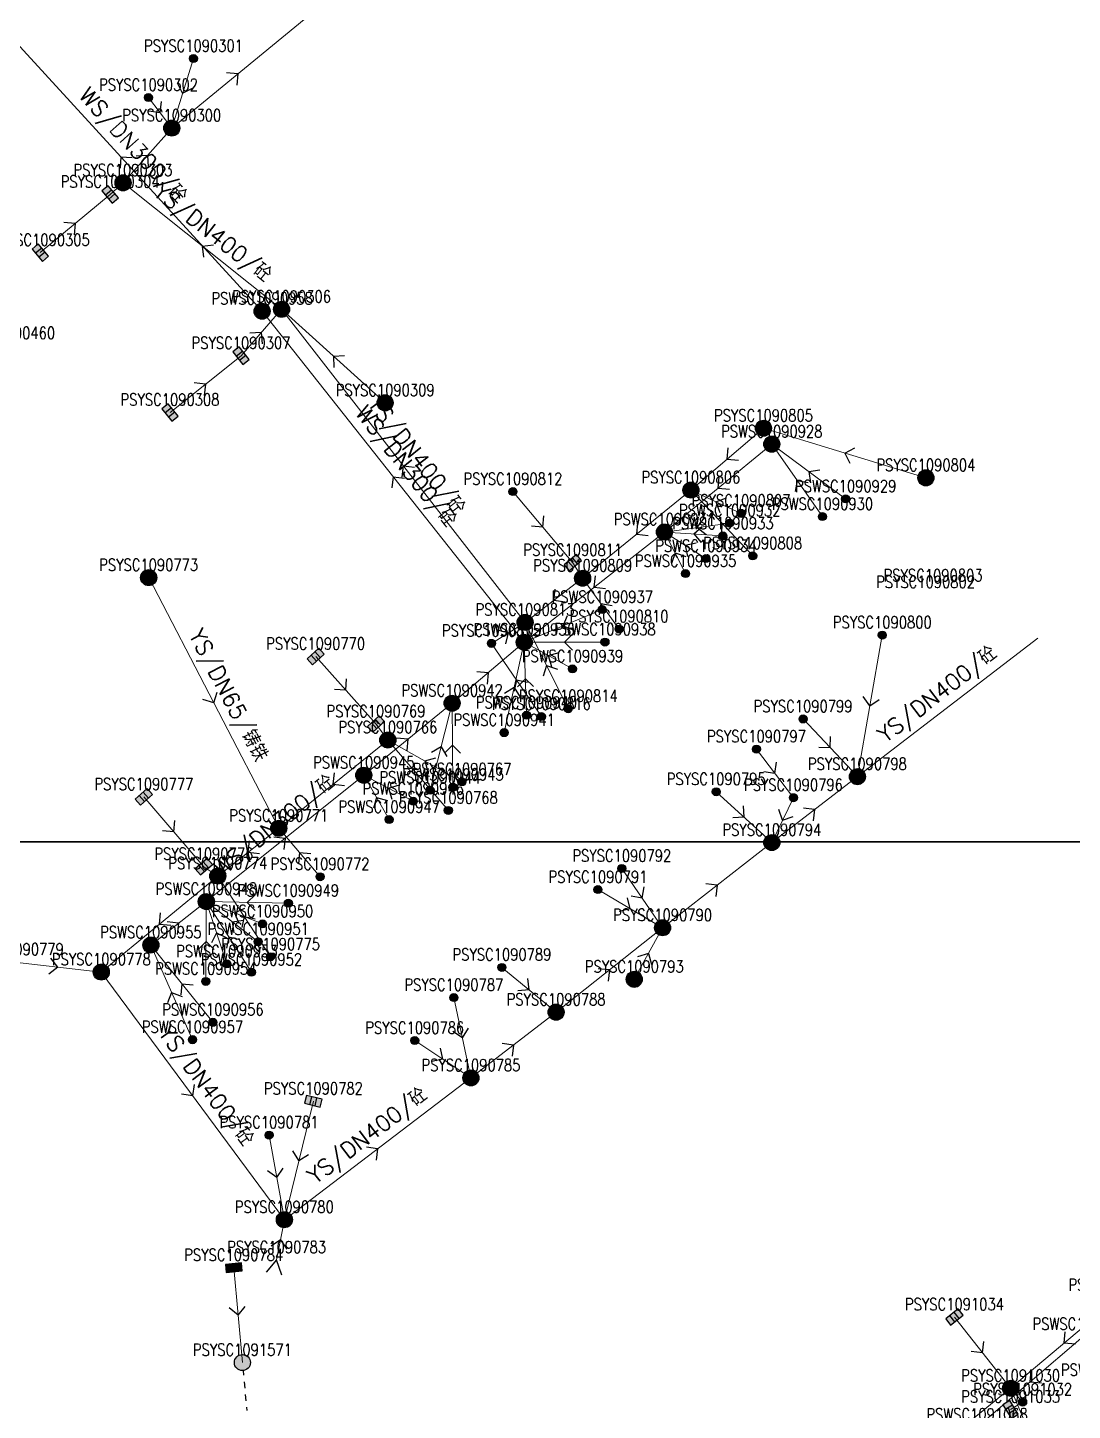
# Model space of a CAD drawing. Extents: x 3276 to 4026, y 1643 to 2176.
# Drawn here: x 3661.4 to 3726.6, y 1857.3 to 1943.6 of the extents above; entities that cross this region are included whole.
import ezdxf
from ezdxf.enums import TextEntityAlignment as Align

# ---------------------------------------------------------------- set-up
doc = ezdxf.new("R2010")
doc.units = 0
doc.linetypes.add('PLine1', pattern=[200, 100, 100])
doc.layers.get('0').update_dxf_attribs({"linetype": 'CONTINUOUS'})
for name, color, linetype, true_color in [('WSANNEXE2', 7, 'CONTINUOUS', 0x7f0000), ('WSLINE', 7, 'CONTINUOUS', 0x7f0000), ('WSPOINT', 7, 'CONTINUOUS', 0x7f0000), ('WSPTEXT', 7, 'CONTINUOUS', 0x7f0000), ('WSZYTEXT', 7, 'CONTINUOUS', 0x7f0000), ('YSANNEXE2', 7, 'CONTINUOUS', 0x7f0000), ('YSLINE', 7, 'CONTINUOUS', 0x7f0000), ('YSPOINT', 7, 'CONTINUOUS', 0x7f0000), ('YSPTEXT', 7, 'CONTINUOUS', 0x7f0000), ('YSZYTEXT', 7, 'CONTINUOUS', 0x7f0000)]:
    doc.layers.add(name, color=color, linetype=linetype, true_color=true_color)
doc.layers.add('接图表', color=7, linetype='CONTINUOUS')
doc.styles.add('bztxt', font='Romans.shx', dxfattribs={"bigfont": 'hztxt.shx'})
doc.styles.add('pltxt', font='romans.shx', dxfattribs={"width": 0.8, "height": 0.75, "bigfont": 'hztxt.shx'})

# ---------------------------------------------------------------- blocks, each defined once
blk = doc.blocks.new('4301')
blk.add_hatch(color=255).paths.add_polyline_path([(-0.5, 0, 1), (0.5, 0, 1)])
for p, q in [((-0.5, 0), (0.5, 0)), ((0, 0.5), (0, -0.5))]:
    blk.add_line(p, q)
blk.add_circle((0, 0), 0.5)
blk = doc.blocks.new('4414')
blk.add_hatch(color=255).paths.add_polyline_path([(0.25, 0, 1), (-0.25, 0, 1)])
blk.add_circle((0, 0), 0.25)
blk = doc.blocks.new('4323')
blk.add_hatch(color=256).paths.add_polyline_path([(-0.25, 0, 1), (0.25, 0, 1)])
blk.add_circle((0, 0), 0.25)
blk = doc.blocks.new('4302')
blk.add_hatch(color=255).paths.add_polyline_path([(-0.25, 0.5), (-0.25, -0.5), (0.25, -0.5), (0.25, 0.5)])
for p, q in [((-0.25, 0.1665), (0.25, 0.1665)), ((-0.25, -0.1665), (0.25, -0.1665))]:
    blk.add_line(p, q)
blk.add_lwpolyline([(0.25, -0.5), (0.25, 0.5), (-0.25, 0.5), (-0.25, -0.5)], close=True)
blk = doc.blocks.new('4308')
blk.add_hatch(color=255).paths.add_polyline_path([(-0.5, 0, 1), (0.5, 0, 1)])
for p, q in [((-0.5, 0), (0.5, 0)), ((0, 0.5), (0, -0.5))]:
    blk.add_line(p, q)
blk.add_circle((0, 0), 0.5)
blk = doc.blocks.new('4404')
for p, q in [((0.866, 0.5), (0, 0)), ((0, 0), (0.866, -0.5))]:
    blk.add_line(p, q)
blk = doc.blocks.new('4411')
blk.add_hatch(color=255).paths.add_polyline_path([(0.25, 0, 1), (-0.25, 0, 1)])
blk.add_circle((0, 0), 0.25)
blk = doc.blocks.new('4413')
h = blk.add_hatch(color=255)
edge = h.paths.add_edge_path()
edge.add_arc((0, 0), 0.5, 0, 360)
for p, q in [((0.5, 0), (0.8, 0)), ((1.2, 0), (1.6, 0)), ((2, 0), (2.4, 0)), ((2.8, 0), (3, 0))]:
    blk.add_line(p, q)
blk.add_circle((0, 0), 0.5)
blk.add_circle((0, 0), 0.5)
blk = doc.blocks.new('lx')
for q in [(-0.5, 0.5), (-0.5, -0.5)]:
    blk.add_line((0, 0), q)

msp = doc.modelspace()

# ---------------------------------------------------------------- linework, layer by layer
at = {"layer": 'WSLINE', "linetype": 'PLine1', "lineweight": 20, "ltscale": 0.5}
for p, q in [((3676.026, 1925.933, 1890.79), (3658.394, 1945.194, 1890.54)), ((3692.383, 1905.277, 1890.94), (3676.026, 1925.933, 1890.8)), ((3707.831, 1917.638, 1891.08), (3701.134, 1912.154, 1891.05)), ((3712.441, 1914.22, 1891.35), (3707.831, 1917.638, 1891.2)), ((3710.991, 1913.117, 1891.35), (3707.831, 1917.638, 1891.19)), ((3701.134, 1912.154, 1891.06), (3692.383, 1905.277, 1890.97)), ((3705.205, 1912.715, 1891.36), (3701.134, 1912.154, 1891.2)), ((3704.78, 1911.91, 1891.44), (3701.134, 1912.154, 1891.17)), ((3703.723, 1910.5, 1891.33), (3701.134, 1912.154, 1891.12)), ((3702.453, 1909.561, 1891.32), (3701.134, 1912.154, 1891.13)), ((3697.256, 1907.312, 1891.38), (3692.383, 1905.277, 1891.22)), ((3687.887, 1901.475, 1891.11), (3692.383, 1905.277, 1890.97)), ((3691.13, 1899.637, 1891.37), (3692.383, 1905.277, 1891.21)), ((3697.423, 1905.286, 1891.38), (3692.383, 1905.277, 1891.2)), ((3695.394, 1903.615, 1891.39), (3692.383, 1905.277, 1891.22)), ((3692.527, 1900.726, 1891.38), (3692.383, 1905.277, 1891.19)), ((3682.373, 1896.981, 1891.04), (3687.887, 1901.475, 1891.13)), ((3686.508, 1896.047, 1891.47), (3687.887, 1901.475, 1891.35)), ((3687.939, 1896.227, 1891.4), (3687.887, 1901.475, 1891.32)), ((3672.548, 1889.096, 1891.11), (3682.373, 1896.981, 1891.05)), ((3685.459, 1895.353, 1891.52), (3682.373, 1896.981, 1891.36)), ((3683.954, 1894.214, 1891.35), (3682.373, 1896.981, 1891.22)), ((3669.087, 1886.385, 1891.09), (3672.548, 1889.096, 1891.12)), ((3672.516, 1884.114, 1891.54), (3672.548, 1889.096, 1891.32)), ((3677.666, 1888.989, 1891.33), (3672.548, 1889.096, 1891.22)), ((3676.057, 1887.702, 1891.36), (3672.548, 1889.096, 1891.21)), ((3675.784, 1886.589, 1891.45), (3672.548, 1889.096, 1891.3)), ((3675.363, 1884.683, 1891.52), (3672.548, 1889.096, 1891.36)), ((3673.828, 1885.203, 1891.5), (3672.548, 1889.096, 1891.33)), ((3672.962, 1881.561, 1891.35), (3669.087, 1886.385, 1891.21)), ((3671.682, 1880.479, 1891.41), (3669.087, 1886.385, 1891.26)), ((3727.265, 1861.948, 1890.84), (3720.642, 1856.295, 1890.83))]:
    msp.add_line(p, q, dxfattribs=at)
at = {"layer": 'YSLINE', "linetype": 'PLine1', "lineweight": 20, "ltscale": 0.5}
for p, q in [((3670.39, 1937.359, 1890.82), (3678.645, 1944.129, 1890.93)), ((3671.746, 1941.699, 1891.86), (3670.39, 1937.359, 1891.4)), ((3668.94, 1939.266, 1891.79), (3670.39, 1937.359, 1891.31)), ((3667.35, 1933.943, 1890.8), (3670.39, 1937.359, 1890.82)), ((3666.547, 1933.222, 1891.38), (3667.35, 1933.943, 1891.35)), ((3677.242, 1926.053, 1890.86), (3667.35, 1933.943, 1890.84)), ((3662.189, 1929.588, 1891.39), (3666.547, 1933.222, 1891.39)), ((3674.712, 1923.158, 1891.46), (3677.242, 1926.053, 1891.28)), ((3683.706, 1920.216, 1887.92), (3677.242, 1926.053, 1891.17)), ((3692.436, 1906.516, 1890.94), (3677.242, 1926.053, 1890.83)), ((3670.282, 1919.617, 1891.48), (3674.712, 1923.158, 1891.45)), ((3707.312, 1918.633, 1890.97), (3702.782, 1914.769, 1890.99)), ((3717.447, 1915.537, 1891.07), (3707.312, 1918.633, 1890.98)), ((3691.68, 1914.678, 1891.43), (3695.415, 1910.241, 1891.43)), ((3702.782, 1914.769, 1890.98), (3696.03, 1909.272, 1891.05)), ((3705.912, 1913.321, 1891.45), (3702.782, 1914.769, 1891.31)), ((3706.64, 1910.668, 1891.54), (3702.782, 1914.769, 1891.42)), ((3695.415, 1910.241, 1891.43), (3696.03, 1909.272, 1891.46)), ((3668.951, 1909.309, 1887.51), (3677.067, 1893.669, 1891.47)), ((3696.03, 1909.272, 1891.04), (3692.436, 1906.516, 1890.93)), ((3698.305, 1906.098, 1891.54), (3696.03, 1909.272, 1891.37)), ((3690.337, 1905.209, 1891.39), (3692.436, 1906.516, 1891.28)), ((3695.132, 1901.129, 1891.39), (3692.436, 1906.516, 1891.27)), ((3693.452, 1900.642, 1891.53), (3690.337, 1905.209, 1891.39)), ((3714.726, 1905.721, 1891.93), (3713.173, 1896.89, 1891.6)), ((3713.173, 1896.89, 1890.97), (3724.43, 1905.534, 1890.98)), ((3679.371, 1904.395, 1891.45), (3683.136, 1900.176, 1891.48)), ((3683.136, 1900.176, 1891.47), (3683.873, 1899.177, 1891.47)), ((3709.782, 1900.489, 1891.62), (3713.173, 1896.89, 1891.26)), ((3683.873, 1899.177, 1891.18), (3677.067, 1893.669, 1891.15)), ((3688.497, 1896.564, 1891.46), (3683.873, 1899.177, 1891.44)), ((3687.649, 1894.783, 1892.24), (3683.873, 1899.177, 1891.35)), ((3706.875, 1898.608, 1891.8), (3709.182, 1895.579, 1891.25)), ((3707.834, 1892.78, 1890.93), (3713.173, 1896.89, 1890.96)), ((3668.648, 1895.631, 1891.46), (3672.392, 1891.274, 1891.48)), ((3704.362, 1895.947, 1891.5), (3707.834, 1892.78, 1891.03)), ((3709.182, 1895.579, 1891.25), (3707.834, 1892.78, 1891.26)), ((3677.067, 1893.669, 1891.14), (3673.263, 1890.689, 1891.1)), ((3679.647, 1890.647, 1891.65), (3677.067, 1893.669, 1891.5)), ((3701.016, 1887.46, 1890.9), (3707.834, 1892.78, 1890.93)), ((3672.392, 1891.274, 1891.47), (3673.263, 1890.689, 1891.48)), ((3673.263, 1890.689, 1891.09), (3665.994, 1884.7, 1891.1)), ((3676.552, 1885.648, 1891.6), (3673.263, 1890.689, 1891.36)), ((3698.474, 1891.162, 1891.5), (3701.016, 1887.46, 1891.11)), ((3696.983, 1889.842, 1891.61), (3701.016, 1887.46, 1891.24)), ((3694.374, 1882.195, 1890.88), (3701.016, 1887.46, 1890.91)), ((3699.249, 1884.244, 1887.42), (3701.016, 1887.46, 1891.16)), ((3660.569, 1885.323, 1891.2), (3665.994, 1884.7, 1891.16)), ((3665.994, 1884.7, 1891.08), (3677.417, 1869.245, 1890.96)), ((3690.993, 1884.99, 1891.65), (3694.374, 1882.195, 1891.18)), ((3687.994, 1883.105, 1891.66), (3689.06, 1878.092, 1891.15)), ((3689.06, 1878.092, 1890.92), (3694.374, 1882.195, 1890.89)), ((3685.555, 1880.426, 1891.64), (3689.06, 1878.092, 1891.2)), ((3677.417, 1869.245, 1890.97), (3689.06, 1878.092, 1890.92)), ((3679.229, 1876.637, 1891.57), (3677.417, 1869.245, 1891.11)), ((3676.463, 1874.522, 1891.82), (3677.417, 1869.245, 1891.37)), ((3676.935, 1866.737, 1891.31), (3677.417, 1869.245, 1891.35)), ((3674.258, 1866.251, 1891.57), (3674.797, 1860.331, 1891.46)), ((3729.427, 1864.384, 1890.85), (3722.734, 1858.724, 1890.88)), ((3719.23, 1863.171, 1891.44), (3722.734, 1858.724, 1891.39)), ((3722.734, 1858.724, 1890.9), (3717.587, 1854.553, 1890.86)), ((3724.237, 1855.191, 1891.39), (3722.734, 1858.724, 1891.19)), ((3723.485, 1857.864, 1891.53), (3722.734, 1858.724, 1891.49)), ((3722.732, 1857.404, 1891.56), (3723.485, 1857.864, 1891.49))]:
    msp.add_line(p, q, dxfattribs=at)
at = {"layer": '接图表'}
for points in [[(3525.776, 1892.825), (3775.776, 1892.825), (3775.776, 2142.825), (3525.776, 2142.825)], [(3525.775, 1642.825), (3775.775, 1642.825), (3775.775, 1892.825), (3525.775, 1892.825)]]:
    msp.add_lwpolyline(points, close=True, dxfattribs=at)

# ---------------------------------------------------------------- block references
at = {"layer": 'WSANNEXE2', "linetype": 'PLine1'}
for p, rotation in [((3667.21, 1935.563, 1890.79), 132.4815212766648), ((3710.136, 1915.929, 1891.35), 143.4561577722637), ((3684.204, 1915.605, 1890.94), 128.3843298385481), ((3704.482, 1914.896, 1891.08), 219.3293141243699), ((3709.411, 1915.377, 1891.35), 124.9612287799315), ((3703.169, 1912.434, 1891.36), 187.8600063731805), ((3702.957, 1912.032, 1891.44), 176.1843002860286), ((3701.793, 1910.857, 1891.32), 116.9700186016261), ((3702.428, 1911.327, 1891.33), 147.4381122192519), ((3696.758, 1908.715, 1891.06), 218.1782120501323), ((3694.819, 1906.294, 1891.38), 202.680696300468), ((3694.903, 1905.281, 1891.38), 180.1155803794415), ((3693.888, 1904.446, 1891.39), 151.1134829150768), ((3690.135, 1903.376, 1891.11), 40.22217847144919), ((3691.756, 1902.457, 1891.37), 77.4801261297757), ((3692.455, 1903.001, 1891.38), 91.81907690076646), ((3685.13, 1899.228, 1891.04), 39.18348211513329), ((3687.197, 1898.761, 1891.47), 75.75098238816261), ((3687.913, 1898.851, 1891.4), 90.57437009235322), ((3683.916, 1896.167, 1891.52), 152.1976025952421), ((3683.163, 1895.597, 1891.35), 119.7514716976502), ((3677.46, 1893.038, 1891.11), 38.75144906717353), ((3675.107, 1889.042, 1891.33), 178.8154851301541), ((3674.302, 1888.399, 1891.36), 158.3455111693567), ((3670.817, 1887.74, 1891.09), 38.07438933067014), ((3674.166, 1887.842, 1891.45), 142.2447498019227), ((3673.188, 1887.149, 1891.5), 108.20859081412), ((3673.955, 1886.889, 1891.52), 122.5423429614572), ((3672.532, 1886.605, 1891.54), 89.63858962272518), ((3670.384, 1883.432, 1891.41), 113.7282795299603), ((3671.024, 1883.973, 1891.35), 128.783538272065), ((3723.953, 1859.121, 1890.84), 220.498346571935)]:
    msp.add_blockref('lx', p, dxfattribs=dict(at, rotation=rotation))
at = {"layer": 'WSPOINT', "linetype": 'PLine1'}
for name, p in [('4301', (3676.026, 1925.933, 1891.809)), ('4301', (3707.831, 1917.638, 1891.878)), ('4414', (3712.441, 1914.22, 1891.878)), ('4414', (3705.205, 1912.715, 1891.816)), ('4414', (3710.991, 1913.117, 1891.878)), ('4301', (3701.134, 1912.154, 1891.869)), ('4414', (3704.78, 1911.91, 1891.891)), ('4414', (3703.723, 1910.5, 1891.878)), ('4414', (3702.453, 1909.561, 1891.852)), ('4414', (3697.256, 1907.312, 1891.839)), ('4301', (3692.383, 1905.277, 1891.879)), ('4414', (3697.423, 1905.286, 1891.835)), ('4414', (3695.394, 1903.615, 1891.838)), ('4301', (3687.887, 1901.475, 1891.94)), ('4414', (3692.527, 1900.726, 1891.839)), ('4414', (3691.13, 1899.637, 1891.839)), ('4301', (3682.373, 1896.981, 1891.918)), ('4414', (3687.939, 1896.227, 1891.829)), ('4414', (3685.459, 1895.353, 1891.857)), ('4414', (3686.508, 1896.047, 1891.833)), ('4414', (3683.954, 1894.214, 1891.832)), ('4301', (3672.548, 1889.096, 1891.99)), ('4414', (3677.666, 1888.989, 1891.954)), ('4414', (3676.057, 1887.702, 1891.986)), ('4301', (3669.087, 1886.385, 1892.021)), ('4414', (3675.784, 1886.589, 1891.993)), ('4414', (3673.828, 1885.203, 1891.994)), ('4414', (3672.516, 1884.114, 1891.993)), ('4414', (3675.363, 1884.683, 1891.996)), ('4414', (3672.962, 1881.561, 1892.01)), ('4414', (3671.682, 1880.479, 1892.009))]:
    msp.add_blockref(name, p, dxfattribs=at)
at = {"layer": 'YSANNEXE2', "linetype": 'PLine1'}
for p, rotation in [((3674.517, 1940.744, 1890.82), 39.35838656761671), ((3671.068, 1939.529, 1891.86), 252.6675926991176), ((3669.665, 1938.312, 1891.79), 307.2704144814842), ((3668.87, 1935.651, 1890.8), 48.33672397892934), ((3664.368, 1931.405, 1891.39), 39.82660423087037), ((3672.296, 1929.998, 1890.86), 141.4340564654245), ((3675.977, 1924.605, 1891.46), 48.85272070150457), ((3680.474, 1923.134, 1887.92), 137.9280838339689), ((3672.497, 1921.387, 1891.48), 38.63898743283291), ((3705.047, 1916.701, 1890.97), 220.4797591704202), ((3712.379, 1917.085, 1891.07), 163.0253497280102), ((3684.839, 1916.284, 1890.94), 127.8817634054475), ((3704.347, 1914.045, 1891.45), 155.185234353427), ((3693.547, 1912.459, 1891.43), 310.1130109609304), ((3704.711, 1912.718, 1891.54), 133.2610341232046), ((3699.406, 1912.02, 1890.98), 219.1661825558054), ((3694.233, 1907.894, 1891.04), 217.498223410157), ((3697.167, 1907.685, 1891.54), 125.6407391809347), ((3691.386, 1905.862, 1891.39), 31.9119420056293), ((3693.784, 1903.822, 1891.39), 116.5949070043766), ((3681.253, 1902.285, 1891.45), 311.7684168374436), ((3691.894, 1902.925, 1891.53), 124.3057638465658), ((3673.009, 1901.489, 1887.51), 297.4478734992335), ((3713.949, 1901.305, 1891.93), 260.0452289138386), ((3711.477, 1898.689, 1891.62), 313.3186419492366), ((3686.185, 1897.87, 1891.46), 150.5405073591207), ((3685.761, 1896.98, 1892.24), 130.6838620518217), ((3708.028, 1897.093, 1891.8), 307.3168942040489), ((3680.47, 1896.423, 1891.18), 218.9988897608004), ((3706.098, 1894.363, 1891.5), 317.6537532047601), ((3708.508, 1894.179, 1891.25), 244.3025015780207), ((3710.503, 1894.835, 1890.93), 37.59210015815024), ((3670.52, 1893.452, 1891.46), 310.6955785039209), ((3675.165, 1892.179, 1891.14), 218.0907123840551), ((3678.357, 1892.158, 1891.65), 130.4982983667306), ((3704.425, 1890.12, 1890.9), 37.96726660730683), ((3699.745, 1889.311, 1891.5), 304.4980957471697), ((3698.999, 1888.651, 1891.61), 329.4570069292207), ((3669.628, 1887.694, 1891.09), 219.5016103698547), ((3674.907, 1888.168, 1891.6), 123.1315045517009), ((3700.132, 1885.852, 1887.42), 61.21834192864871), ((3663.281, 1885.011, 1891.2), 353.474959947557), ((3697.695, 1884.827, 1890.88), 38.40609053436942), ((3692.683, 1883.592, 1891.65), 320.4437952122972), ((3688.527, 1880.598, 1891.66), 282.0257369746959), ((3691.717, 1880.143, 1890.92), 37.67491473270668), ((3687.307, 1879.259, 1891.64), 326.3641605823047), ((3671.705, 1876.972, 1891.08), 306.4911838598761), ((3683.238, 1873.668, 1890.97), 37.23233553224978), ((3678.323, 1872.941, 1891.57), 256.2455538823269), ((3676.94, 1871.883, 1891.82), 280.2681511258239), ((3677.176, 1867.991, 1891.31), 79.1270798896591), ((3674.527, 1863.291, 1891.57), 275.2225543266224), ((3726.08, 1861.554, 1890.85), 220.2360747866267), ((3720.982, 1860.947, 1891.44), 308.2589391376394)]:
    msp.add_blockref('lx', p, dxfattribs=dict(at, rotation=rotation))
at = {"layer": 'YSPOINT', "linetype": 'PLine1'}
for name, p in [('4414', (3671.746, 1941.699, 1892.245)), ('4323', (3668.94, 1939.266, 1892.263)), ('4301', (3670.39, 1937.359, 1891.904)), ('4301', (3667.35, 1933.943, 1891.827)), ('4301', (3677.242, 1926.053, 1891.854)), ('4308', (3683.706, 1920.216, 1891.847)), ('4301', (3707.312, 1918.633, 1891.878)), ('4301', (3717.447, 1915.537, 1891.878)), ('4414', (3691.68, 1914.678, 1891.705)), ('4301', (3702.782, 1914.769, 1891.876)), ('4414', (3705.912, 1913.321, 1891.856)), ('4323', (3706.64, 1910.668, 1891.877)), ('4308', (3668.951, 1909.309, 1891.98)), ('4301', (3696.03, 1909.272, 1891.823)), ('4301', (3692.436, 1906.516, 1891.861)), ('4323', (3698.305, 1906.098, 1891.856)), ('4414', (3714.726, 1905.721, 1892.213)), ('4411', (3690.337, 1905.209, 1891.823)), ('4414', (3693.452, 1900.642, 1891.816)), ('4323', (3695.132, 1901.129, 1891.843)), ('4323', (3709.782, 1900.489, 1892.188)), ('4301', (3683.873, 1899.177, 1891.927)), ('4414', (3706.875, 1898.608, 1892.205)), ('4301', (3713.173, 1896.89, 1891.999)), ('4414', (3688.497, 1896.564, 1891.847)), ('4323', (3704.362, 1895.947, 1892.164)), ('4411', (3709.182, 1895.579, 1891.736)), ('4323', (3687.649, 1894.783, 1892.691)), ('4301', (3677.067, 1893.669, 1891.833)), ('4301', (3707.834, 1892.78, 1891.828)), ('4323', (3698.474, 1891.162, 1892.17)), ('4301', (3673.263, 1890.689, 1891.908)), ('4323', (3679.647, 1890.647, 1891.913)), ('4323', (3696.983, 1889.842, 1892.135)), ('4301', (3701.016, 1887.46, 1891.911)), ('4301', (3665.994, 1884.7, 1892.109)), ('4323', (3676.552, 1885.648, 1891.999)), ('4323', (3690.993, 1884.99, 1892.137)), ('4308', (3699.249, 1884.244, 1891.835)), ('4414', (3687.994, 1883.105, 1892.198)), ('4301', (3694.374, 1882.195, 1891.825)), ('4323', (3685.555, 1880.426, 1892.144)), ('4301', (3689.06, 1878.092, 1891.838)), ('4323', (3676.463, 1874.522, 1892.183)), ('4301', (3677.417, 1869.245, 1891.881)), ('4301', (3722.734, 1858.724, 1891.783)), ('4411', (3723.485, 1857.864, 1891.783))]:
    msp.add_blockref(name, p, dxfattribs=at)
for name, p, rotation in [('4302', (3666.547, 1933.222, 1891.605), 39.82660423087037), ('4302', (3662.189, 1929.588, 1891.59), 219.8266042308704), ('4302', (3674.712, 1923.158, 1891.632), 38.63898743283291), ('4302', (3670.282, 1919.617, 1891.656), 218.6389874328329), ('4302', (3695.415, 1910.241, 1891.731), 310.1130109609304), ('4302', (3679.371, 1904.395, 1891.681), 131.7684168374436), ('4302', (3683.136, 1900.176, 1891.743), 311.7684168374436), ('4302', (3668.648, 1895.631, 1891.727), 130.6955785039209), ('4302', (3672.392, 1891.274, 1891.764), 310.6955785039209), ('4302', (3679.229, 1876.637, 1892.197), 76.2455538823269), ('4302', (3674.258, 1866.251, 1891.802), 95.22255432662239), ('4404', (3676.935, 1866.737, 1891.753), 259.1270798896591), ('4302', (3719.23, 1863.171, 1891.782), 128.2589391376394), ('4413', (3674.797, 1860.331, 1891.807), 275.2225543266224), ('4302', (3722.732, 1857.404, 1891.786), 211.4226457720727)]:
    msp.add_blockref(name, p, dxfattribs=dict(at, rotation=rotation))

# ---------------------------------------------------------------- texts
at = {"layer": 'WSPTEXT', "linetype": 'PLine1', "style": 'pltxt', "width": 0.8}
for s, p in [('PSWSC1090958', (3676.026, 1926.733, 1891.809)), ('PSWSC1090928', (3707.831, 1918.438, 1891.878)), ('PSWSC1090929', (3712.441, 1915.02, 1891.878)), ('PSWSC1090932', (3705.205, 1913.515, 1891.816)), ('PSWSC1090930', (3710.991, 1913.917, 1891.878)), ('PSWSC1090931', (3701.134, 1912.954, 1891.869)), ('PSWSC1090933', (3704.78, 1912.71, 1891.891)), ('PSWSC1090934', (3703.723, 1911.3, 1891.878)), ('PSWSC1090935', (3702.453, 1910.361, 1891.852)), ('PSWSC1090937', (3697.256, 1908.112, 1891.839)), ('PSWSC1090936', (3692.383, 1906.077, 1891.879)), ('PSWSC1090938', (3697.423, 1906.086, 1891.835)), ('PSWSC1090939', (3695.394, 1904.415, 1891.838)), ('PSWSC1090942', (3687.887, 1902.275, 1891.94)), ('PSWSC1090940', (3692.527, 1901.526, 1891.839)), ('PSWSC1090941', (3691.13, 1900.437, 1891.839)), ('PSWSC1090945', (3682.373, 1897.781, 1891.918)), ('PSWSC1090943', (3687.939, 1897.027, 1891.829)), ('PSWSC1090946', (3685.459, 1896.153, 1891.857)), ('PSWSC1090944', (3686.508, 1896.847, 1891.833)), ('PSWSC1090947', (3683.954, 1895.014, 1891.832)), ('PSWSC1090948', (3672.548, 1889.896, 1891.99)), ('PSWSC1090949', (3677.666, 1889.789, 1891.954)), ('PSWSC1090950', (3676.057, 1888.502, 1891.986)), ('PSWSC1090951', (3675.784, 1887.389, 1891.993)), ('PSWSC1090955', (3669.087, 1887.185, 1892.021)), ('PSWSC1090953', (3673.828, 1886.003, 1891.994)), ('PSWSC1090954', (3672.516, 1884.914, 1891.993)), ('PSWSC1090952', (3675.363, 1885.483, 1891.996)), ('PSWSC1090956', (3672.962, 1882.361, 1892.01)), ('PSWSC1090957', (3671.682, 1881.279, 1892.009)), ('PSWSC1091072', (3727.265, 1862.748, 1891.76)), ('PSWSC1091073', (3729.04, 1859.879, 1891.773)), ('PSWSC1091068', (3720.642, 1857.095, 1891.796))]:
    msp.add_text(s, height=0.75, dxfattribs=at).set_placement(p, align=Align.MIDDLE_CENTER)
at = {"layer": 'WSZYTEXT', "linetype": 'PLine1', "style": 'bztxt'}
for rotation, p in [(312.49478, (3667.948, 1936.238)), (308.39759, (3684.988, 1916.225)), (38.75145, (3676.835, 1893.818))]:
    msp.add_text('WS/DN300/砼', height=1, rotation=rotation, dxfattribs=at).set_placement(p, align=Align.MIDDLE)
at = {"layer": 'YSPTEXT', "linetype": 'PLine1', "style": 'pltxt', "width": 0.8}
for s, p in [('PSYSC1090301', (3671.746, 1942.499, 1892.245)), ('PSYSC1090302', (3668.94, 1940.066, 1892.263)), ('PSYSC1090300', (3670.39, 1938.159, 1891.904)), ('PSYSC1090304', (3666.547, 1934.022, 1891.605)), ('PSYSC1090303', (3667.35, 1934.743, 1891.827)), ('PSYSC1090305', (3662.189, 1930.388, 1891.59)), ('PSYSC1090306', (3677.242, 1926.853, 1891.854)), ('PSYSC1090460', (3660.027, 1924.576, 1892.014)), ('PSYSC1090307', (3674.712, 1923.958, 1891.632)), ('PSYSC1090308', (3670.282, 1920.417, 1891.656)), ('PSYSC1090309', (3683.706, 1921.016, 1891.847)), ('PSYSC1090805', (3707.312, 1919.433, 1891.878)), ('PSYSC1090804', (3717.447, 1916.337, 1891.878)), ('PSYSC1090812', (3691.68, 1915.478, 1891.705)), ('PSYSC1090806', (3702.782, 1915.569, 1891.876)), ('PSYSC1090807', (3705.912, 1914.121, 1891.856)), ('PSYSC1090811', (3695.415, 1911.041, 1891.731)), ('PSYSC1090808', (3706.64, 1911.468, 1891.877)), ('PSYSC1090773', (3668.951, 1910.109, 1891.98)), ('PSYSC1090809', (3696.03, 1910.072, 1891.823)), ('PSYSC1090802', (3717.426, 1909.041, 1891.809)), ('PSYSC1090803', (3717.895, 1909.453, 1891.815)), ('PSYSC1090813', (3692.436, 1907.316, 1891.861)), ('PSYSC1090810', (3698.305, 1906.898, 1891.856)), ('PSYSC1090800', (3714.726, 1906.521, 1892.213)), ('PSYSC1090815', (3690.337, 1906.009, 1891.823)), ('PSYSC1090770', (3679.371, 1905.195, 1891.681)), ('PSYSC1090816', (3693.452, 1901.442, 1891.816)), ('PSYSC1090814', (3695.132, 1901.929, 1891.843)), ('PSYSC1090799', (3709.782, 1901.289, 1892.188)), ('PSYSC1090769', (3683.136, 1900.976, 1891.743)), ('PSYSC1090766', (3683.873, 1899.977, 1891.927)), ('PSYSC1090797', (3706.875, 1899.408, 1892.205)), ('PSYSC1090767', (3688.497, 1897.364, 1891.847)), ('PSYSC1090798', (3713.173, 1897.69, 1891.999)), ('PSYSC1090777', (3668.648, 1896.431, 1891.727)), ('PSYSC1090795', (3704.362, 1896.747, 1892.164)), ('PSYSC1090796', (3709.182, 1896.379, 1891.736)), ('PSYSC1090768', (3687.649, 1895.583, 1892.691)), ('PSYSC1090771', (3677.067, 1894.469, 1891.833)), ('PSYSC1090794', (3707.834, 1893.58, 1891.828)), ('PSYSC1090776', (3672.392, 1892.074, 1891.764)), ('PSYSC1090792', (3698.474, 1891.962, 1892.17)), ('PSYSC1090774', (3673.263, 1891.489, 1891.908)), ('PSYSC1090772', (3679.647, 1891.447, 1891.913)), ('PSYSC1090791', (3696.983, 1890.642, 1892.135)), ('PSYSC1090790', (3701.016, 1888.26, 1891.911)), ('PSYSC1090779', (3660.569, 1886.123, 1891.854)), ('PSYSC1090775', (3676.552, 1886.448, 1891.999)), ('PSYSC1090789', (3690.993, 1885.79, 1892.137)), ('PSYSC1090778', (3665.994, 1885.5, 1892.109)), ('PSYSC1090793', (3699.249, 1885.044, 1891.835)), ('PSYSC1090787', (3687.994, 1883.905, 1892.198)), ('PSYSC1090788', (3694.374, 1882.995, 1891.825)), ('PSYSC1090786', (3685.555, 1881.226, 1892.144)), ('PSYSC1090785', (3689.06, 1878.892, 1891.838)), ('PSYSC1090782', (3679.229, 1877.437, 1892.197)), ('PSYSC1090781', (3676.463, 1875.322, 1892.183)), ('PSYSC1090780', (3677.417, 1870.045, 1891.881)), ('PSYSC1090783', (3676.935, 1867.537, 1891.753)), ('PSYSC1090784', (3674.258, 1867.051, 1891.802)), ('PSYSC1091035', (3729.427, 1865.184, 1891.744)), ('PSYSC1091034', (3719.23, 1863.971, 1891.782)), ('PSYSC1091571', (3674.797, 1861.131, 1891.807)), ('PSYSC1091030', (3722.734, 1859.524, 1891.783)), ('PSYSC1091033', (3722.732, 1858.204, 1891.786)), ('PSYSC1091032', (3723.485, 1858.664, 1891.783))]:
    msp.add_text(s, height=0.75, dxfattribs=at).set_placement(p, align=Align.MIDDLE_CENTER)
at = {"layer": 'YSZYTEXT', "linetype": 'PLine1', "style": 'bztxt'}
for s, rotation, p in [('YS/DN400/砼', 321.44732, (3672.92, 1930.779)), ('YS/DN400/砼', 307.89502, (3685.628, 1916.898)), ('YS/DN65/铸铁', 297.44787, (3673.897, 1901.949)), ('YS/DN400/砼', 37.52262, (3718.192, 1902.005)), ('YS/DN400/砼', 306.49118, (3672.51, 1877.567)), ('YS/DN400/砼', 37.23234, (3682.633, 1874.464))]:
    msp.add_text(s, height=1, rotation=rotation, dxfattribs=at).set_placement(p, align=Align.MIDDLE)

doc.saveas('drawing.dxf')
